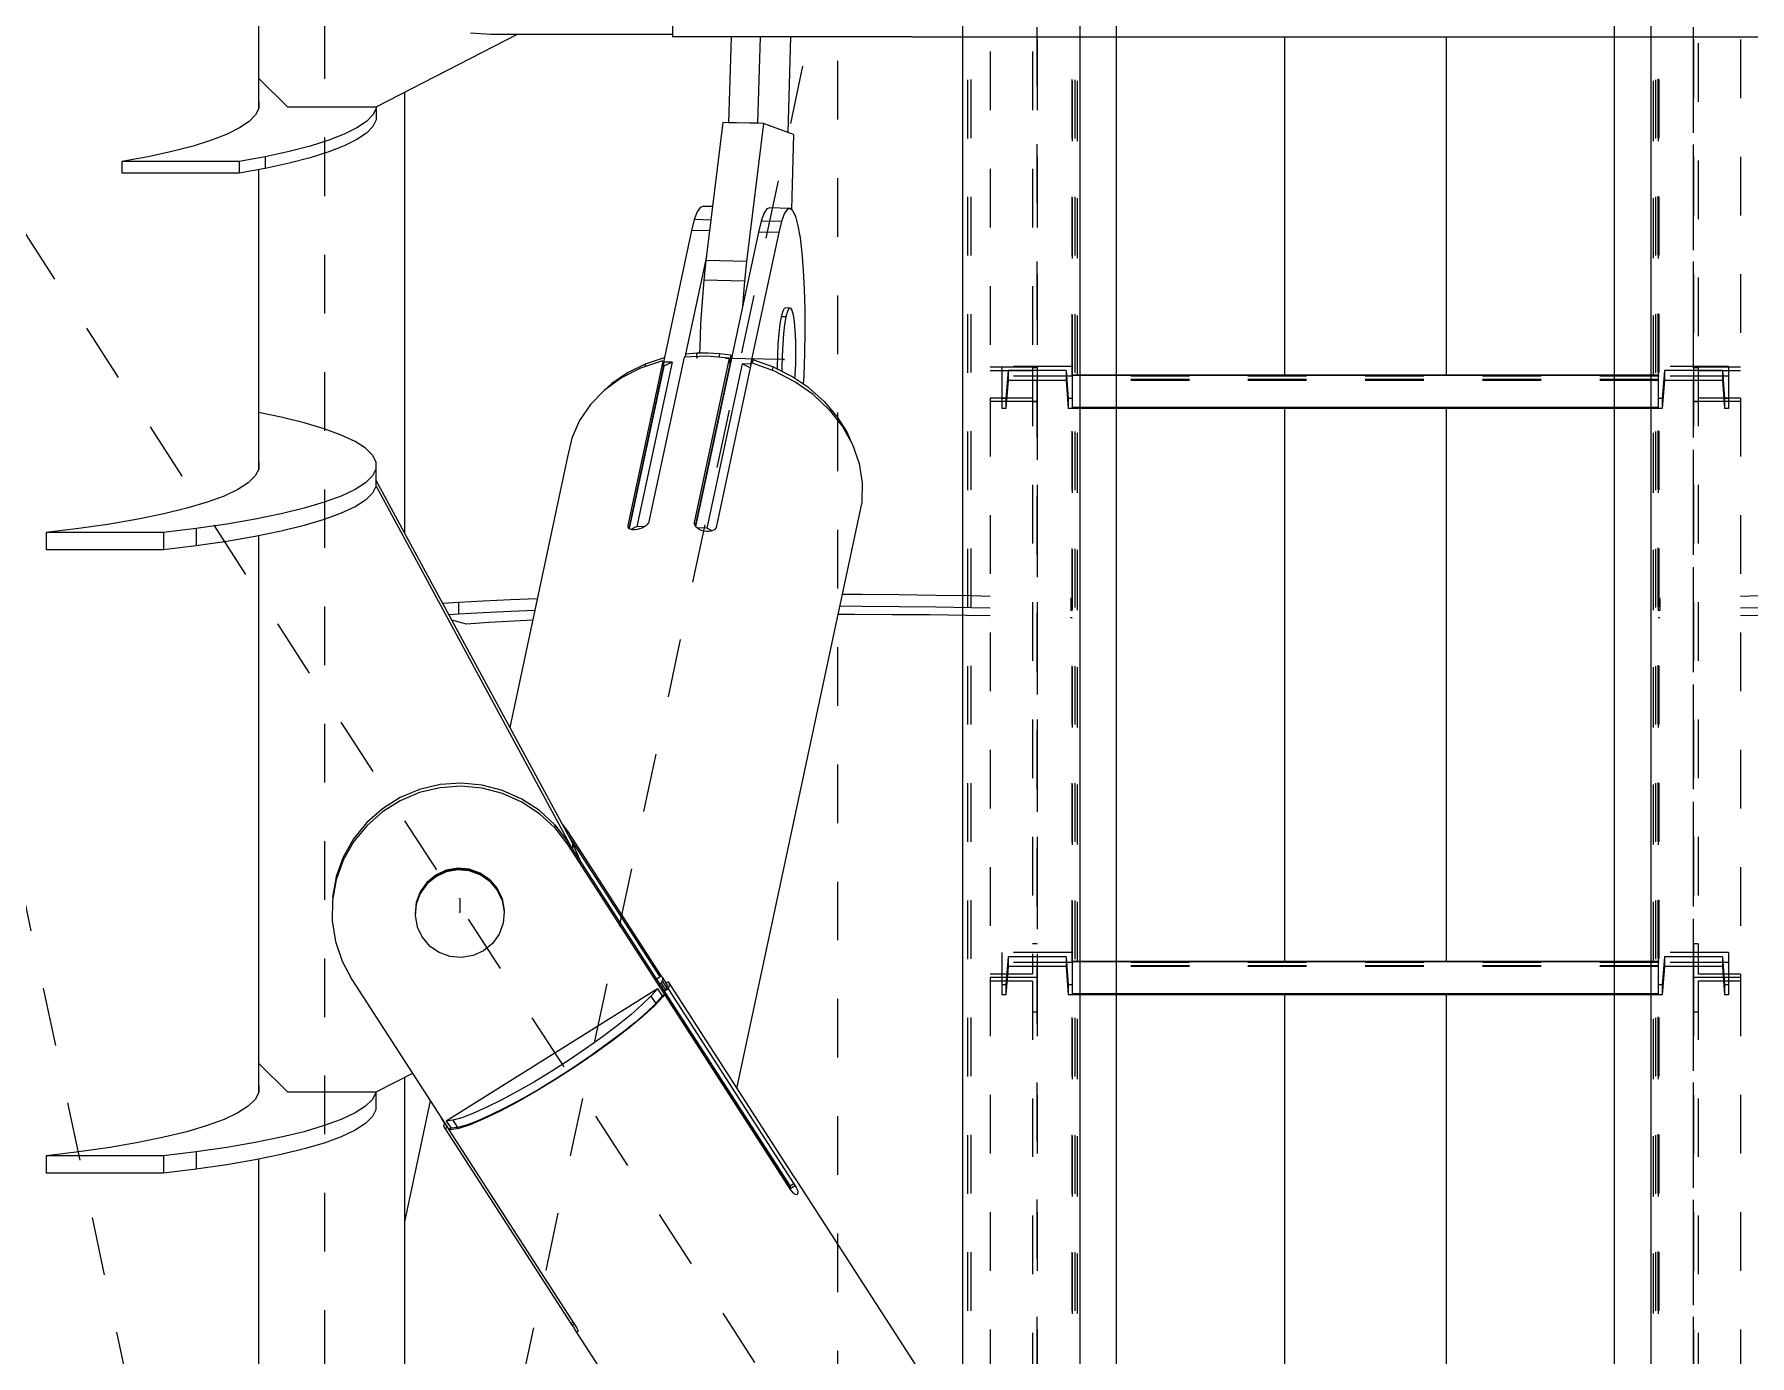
# Model space of a CAD drawing. Header units: millimetres. Extents: x 149919 to 150445, y 136651 to 136866.
# Drawn here: x 150260.593 to 150263.519, y 136698.698 to 136700.952 of the extents above; entities that cross this region are included whole.
import ezdxf

# ---------------------------------------------------------------- set-up
doc = ezdxf.new("R2010")
doc.units = ezdxf.units.MM
doc.header["$LTSCALE"] = 0.25
for name, pattern in [('CENTER', [50.8, 31.75, -6.35, 6.35, -6.35]), ('XKITLINE00', [0]), ('XKITLINE02', [4, 2, -2]), ('XKITLINE03', [6, 3, -1, 1, -1])]:
    doc.linetypes.add(name, pattern=pattern)

# ---------------------------------------------------------------- blocks, each defined once
blk = doc.blocks.new('çatıı')
at = {"color": 8, "linetype": 'CENTER'}
for p, q in [((12015, 4763.35), (12015, 6431.43)), ((11927.5, 4670.27), (11927.5, 5490.27)), ((11927.5, 4670.27), (11840, 5080.27)), ((12370, 4260.27), (11840, 5080.27)), ((11840, 4260.27), (12015, 5080.27)), ((12005.84, 5002.39), (11990.97, 5002.72)), ((11950.5, 4910.45), (11950.5, 4908.17))]:
    blk.add_line(p, q, dxfattribs=at)
at = {"color": 1, "linetype": 'XKITLINE03'}
for p, q in [((12049, 4289.12), (12049, 5553.53)), ((12160.98, 4289.11), (12160.98, 5553.53)), ((12054.98, 5549.66), (12055.01, 4280.28)), ((12154.98, 4280.28), (12154.98, 5549.66)), ((12049, 5096.97), (12049, 5001.09)), ((12160.98, 5001.09), (12160.98, 5096.97)), ((12055, 4999.55), (12055, 5001.25)), ((12055, 4999.73), (12154.98, 4999.73)), ((12154.98, 5001.25), (12154.98, 4999.55)), ((12049, 4995.28), (12049, 4896.99)), ((12160.98, 4896.99), (12160.98, 4995.28)), ((12055, 4899.56), (12055, 4901.26)), ((12055, 4899.74), (12154.98, 4899.74)), ((12154.98, 4901.26), (12154.98, 4899.56)), ((12049, 4896.99), (12049, 4801.11)), ((12160.98, 4801.11), (12160.98, 4896.99))]:
    blk.add_line(p, q, dxfattribs=at)
at = {"color": 116, "linetype": 'XKITLINE02', "true_color": 0x136734}
for p, q in [((12037.15, 5550.14), (12037.15, 4298.1)), ((12037.68, 5550.18), (12037.68, 4297.66)), ((12054.92, 5550.18), (12054.92, 4280.33)), ((12054.98, 5549.66), (12055.01, 4280.28)), ((12054.99, 5549.97), (12055.02, 4280.58)), ((12055.45, 5550.14), (12055.45, 4279.7)), ((12055.83, 5549.68), (12055.86, 4280.3)), ((12055.84, 5549.94), (12055.87, 4280.56)), ((12062.48, 5549.67), (12062.51, 4280.29)), ((12062.48, 5549.66), (12062.51, 4280.28)), ((12062.49, 5549.95), (12062.52, 4280.57)), ((12147.48, 5549.96), (12147.48, 4280.57)), ((12147.48, 5549.67), (12147.48, 4280.28)), ((12153.68, 5550.19), (12153.68, 4278.85)), ((12154.13, 5549.94), (12154.13, 4280.56)), ((12154.13, 5549.68), (12154.13, 4280.3)), ((12154.53, 5550.14), (12154.53, 4279.7)), ((12154.98, 5549.96), (12154.98, 4280.58)), ((12154.98, 5549.66), (12154.98, 4280.28)), ((12155.06, 5550.18), (12155.06, 4280.34)), ((12036.3, 5103.12), (12036.3, 5057.42)), ((12056.3, 5103.12), (12056.3, 5057.42)), ((12062.5, 5103.12), (12062.5, 5057.42)), ((12147.48, 5103.12), (12147.48, 5057.42)), ((12153.68, 5103.12), (12153.68, 5057.42)), ((12041, 5094.93), (12041, 5000.5)), ((12048.2, 5094.93), (12048.2, 4995.2)), ((12049, 5094.93), (12049, 4995.2)), ((12160.98, 5096.97), (12160.98, 4995.2)), ((12161.78, 5096.38), (12161.78, 4995.2)), ((12168.98, 5096.97), (12168.98, 5000.5)), ((12049, 5001.09), (12041, 5001.09)), ((12048.2, 5000.5), (12041, 5000.5)), ((12043, 5001.25), (12043, 4999.55)), ((12043, 5001.25), (12043, 4995.75)), ((12055, 5001.25), (12043, 5001.25)), ((12043, 4999.55), (12043, 4994.05)), ((12055, 4999.55), (12043, 4999.55)), ((12044.07, 5000.55), (12043.68, 4995.75)), ((12044.07, 4998.85), (12043.68, 4994.05)), ((12044.07, 5000.55), (12044.07, 4998.85)), ((12053.94, 5000.55), (12044.07, 5000.55)), ((12053.94, 4998.85), (12044.07, 4998.85)), ((12049, 5001.02), (12048.2, 5001.02)), ((12048.2, 5001.02), (12048.2, 4995.85)), ((12048.2, 5001.02), (12048.2, 4897.57)), ((12049, 5001.02), (12049, 4995.28)), ((12049, 5001.02), (12049, 4896.99)), ((12053.94, 5000.55), (12053.94, 4998.85)), ((12053.94, 5000.55), (12054.32, 4995.75)), ((12053.94, 4998.85), (12054.32, 4994.05)), ((12055, 5001.25), (12055, 4999.55)), ((12055, 5001.25), (12055, 4995.75)), ((12055, 4999.73), (12055, 4994.05)), ((12062.5, 4999.73), (12055, 4999.73)), ((12055, 4999.55), (12055, 4994.05)), ((12154.98, 4999.55), (12055, 4999.55)), ((12154.98, 4999.01), (12055, 4999.01)), ((12154.98, 4998.86), (12055, 4998.86)), ((12154.98, 4999.73), (12147.48, 4999.73)), ((12154.98, 5001.25), (12154.98, 4994.05)), ((12166.98, 5001.25), (12154.98, 5001.25)), ((12154.98, 4999.73), (12154.98, 4994.05)), ((12166.98, 4999.55), (12154.98, 4999.55)), ((12156.05, 5000.55), (12155.66, 4995.75)), ((12156.05, 4998.85), (12155.66, 4994.05)), ((12165.92, 5000.55), (12156.05, 5000.55)), ((12156.05, 5000.55), (12156.05, 4998.85)), ((12165.92, 4998.85), (12156.05, 4998.85)), ((12168.98, 5001.09), (12160.98, 5001.09)), ((12160.98, 5001.02), (12160.98, 4901.26)), ((12161.78, 5001.02), (12160.98, 5001.02)), ((12161.78, 5001.02), (12161.78, 4897.56)), ((12168.98, 5000.5), (12161.78, 5000.5)), ((12165.92, 5000.55), (12166.3, 4995.75)), ((12165.92, 5000.55), (12165.92, 4998.85)), ((12165.92, 4998.85), (12166.3, 4994.05)), ((12166.98, 5001.25), (12166.98, 4994.05)), ((12048.2, 4995.85), (12041, 4995.85)), ((12041, 4995.85), (12041, 4995.28)), ((12041, 4995.85), (12041, 4896.99)), ((12043, 4995.75), (12043, 4994.05)), ((12043.68, 4995.75), (12043, 4995.75)), ((12043.68, 4995.75), (12043.68, 4994.05)), ((12054.32, 4995.75), (12054.32, 4994.05)), ((12055, 4995.75), (12054.32, 4995.75)), ((12055, 4995.75), (12055, 4994.05)), ((12155.66, 4995.75), (12154.98, 4995.75)), ((12155.66, 4995.75), (12155.66, 4994.05)), ((12168.98, 4995.85), (12161.78, 4995.85)), ((12166.98, 4995.75), (12166.3, 4995.75)), ((12166.3, 4995.75), (12166.3, 4994.05)), ((12168.98, 4995.85), (12168.98, 4896.99)), ((12049, 4995.28), (12041, 4995.28)), ((12043.68, 4994.05), (12043, 4994.05)), ((12049, 4995.2), (12048.2, 4995.2)), ((12055, 4994.05), (12054.32, 4994.05)), ((12062.5, 4994.23), (12055, 4994.23)), ((12062.5, 4994.22), (12055, 4994.22)), ((12062.5, 4994.06), (12055, 4994.06)), ((12062.5, 4994.05), (12055, 4994.05)), ((12154.98, 4994.23), (12147.48, 4994.23)), ((12154.98, 4994.22), (12147.48, 4994.22)), ((12154.98, 4994.06), (12147.48, 4994.06)), ((12154.98, 4994.05), (12147.48, 4994.05)), ((12155.66, 4994.05), (12154.98, 4994.05)), ((12168.98, 4995.28), (12160.98, 4995.28)), ((12161.78, 4995.2), (12160.98, 4995.2)), ((12166.98, 4994.05), (12166.3, 4994.05)), ((12049, 4902.73), (12048.2, 4902.73)), ((12160.98, 4902.73), (12160.98, 4896.99)), ((12161.78, 4902.73), (12160.98, 4902.73)), ((12161.78, 4902.73), (12161.78, 4897.56)), ((12043, 4901.26), (12043, 4899.56)), ((12043, 4901.26), (12043, 4895.76)), ((12055, 4901.26), (12043, 4901.26)), ((12043, 4899.56), (12043, 4894.06)), ((12055, 4899.56), (12043, 4899.56)), ((12044.07, 4900.56), (12043.68, 4895.76)), ((12044.07, 4898.86), (12043.68, 4894.06)), ((12044.07, 4900.56), (12044.07, 4898.86)), ((12053.94, 4900.56), (12044.07, 4900.56)), ((12053.94, 4898.86), (12044.07, 4898.86)), ((12053.94, 4900.56), (12053.94, 4898.86)), ((12053.94, 4900.56), (12054.32, 4895.76)), ((12053.94, 4898.86), (12054.32, 4894.06)), ((12055, 4901.26), (12055, 4899.56)), ((12055, 4901.26), (12055, 4895.76)), ((12055, 4899.74), (12055, 4894.06)), ((12062.5, 4899.74), (12055, 4899.74)), ((12055, 4899.56), (12055, 4894.06)), ((12154.98, 4899.56), (12055, 4899.56)), ((12154.98, 4899.02), (12055, 4899.02)), ((12154.98, 4898.87), (12055, 4898.87)), ((12154.98, 4899.74), (12147.48, 4899.74)), ((12154.98, 4901.26), (12154.98, 4894.06)), ((12166.98, 4901.26), (12154.98, 4901.26)), ((12154.98, 4899.74), (12154.98, 4894.06)), ((12166.98, 4899.56), (12154.98, 4899.56)), ((12156.05, 4900.56), (12155.66, 4895.76)), ((12156.05, 4898.86), (12155.66, 4894.06)), ((12165.92, 4900.56), (12156.05, 4900.56)), ((12156.05, 4900.56), (12156.05, 4898.86)), ((12165.92, 4898.86), (12156.05, 4898.86)), ((12165.92, 4900.56), (12166.3, 4895.76)), ((12165.92, 4900.56), (12165.92, 4898.86)), ((12165.92, 4898.86), (12166.3, 4894.06)), ((12166.98, 4901.26), (12166.98, 4894.06)), ((12048.2, 4897.57), (12041, 4897.57)), ((12049, 4896.99), (12041, 4896.99)), ((12041, 4896.99), (12041, 4896.4)), ((12049, 4896.99), (12041, 4896.99)), ((12041, 4896.99), (12041, 4800.52)), ((12048.2, 4896.4), (12041, 4896.4)), ((12048.2, 4896.4), (12048.2, 4891.1)), ((12048.2, 4896.4), (12048.2, 4795.22)), ((12049, 4896.99), (12049, 4891.1)), ((12049, 4896.99), (12049, 4795.22)), ((12168.98, 4896.99), (12160.98, 4896.99)), ((12160.98, 4896.99), (12160.98, 4795.22)), ((12168.98, 4896.99), (12160.98, 4896.99)), ((12168.98, 4897.56), (12161.78, 4897.56)), ((12161.78, 4896.4), (12161.78, 4795.22)), ((12168.98, 4896.4), (12161.78, 4896.4)), ((12168.98, 4897.56), (12168.98, 4896.99)), ((12168.98, 4896.99), (12168.98, 4800.52)), ((12043, 4895.76), (12043, 4894.06)), ((12043.68, 4895.76), (12043, 4895.76)), ((12043.68, 4894.06), (12043, 4894.06)), ((12043.68, 4895.76), (12043.68, 4894.06)), ((12054.32, 4895.76), (12054.32, 4894.06)), ((12055, 4895.76), (12054.32, 4895.76)), ((12055, 4894.06), (12054.32, 4894.06)), ((12055, 4895.76), (12055, 4894.06)), ((12062.5, 4894.24), (12055, 4894.24)), ((12062.5, 4894.23), (12055, 4894.23)), ((12062.5, 4894.07), (12055, 4894.07)), ((12062.5, 4894.06), (12055, 4894.06)), ((12154.98, 4894.24), (12147.48, 4894.24)), ((12154.98, 4894.23), (12147.48, 4894.23)), ((12154.98, 4894.07), (12147.48, 4894.07)), ((12154.98, 4894.06), (12147.48, 4894.06)), ((12155.66, 4895.76), (12154.98, 4895.76)), ((12155.66, 4894.06), (12154.98, 4894.06)), ((12155.66, 4895.76), (12155.66, 4894.06)), ((12166.98, 4895.76), (12166.3, 4895.76)), ((12166.3, 4895.76), (12166.3, 4894.06)), ((12166.98, 4894.06), (12166.3, 4894.06)), ((12049, 4891.1), (12048.2, 4891.1)), ((12161.78, 4891.1), (12160.98, 4891.1))]:
    blk.add_line(p, q, dxfattribs=at)
at = {"color": 8, "linetype": 'XKITLINE00'}
for p, q in [((11916.2, 5105.69), (11916.2, 5050.39)), ((11986.8, 5065.56), (11986.8, 5057.48)), ((11960.32, 5057.83), (11936.2, 5045.47)), ((11955.8, 5057.83), (11952.35, 5058.09)), ((11986.8, 5057.83), (11955.8, 5057.83)), ((12026.8, 5057.48), (11986.8, 5057.48)), ((11996.79, 5057.48), (11996.38, 5042.81)), ((12001.75, 5057.48), (12001.33, 5042.7)), ((12006.94, 5057.48), (12006.48, 5041.13)), ((12027.11, 5057.48), (12026.8, 5057.48)), ((12027.39, 5057.46), (12027.11, 5057.48)), ((12027.63, 5057.45), (12027.39, 5057.46)), ((12027.8, 5057.42), (12027.63, 5057.45)), ((12182.19, 5057.42), (12027.8, 5057.42)), ((12091.2, 5057.42), (12091.2, 4999.73)), ((12118.8, 5057.42), (12118.8, 4999.73)), ((11916.2, 5050.39), (11916.2, 5045.18)), ((11921.2, 5045.47), (11916.2, 5050.39)), ((11916.23, 5045.25), (11915.68, 5044.12)), ((11916.2, 5046.45), (11916.23, 5046.38)), ((11916.23, 5046.38), (11916.23, 5045.25)), ((11936.2, 5045.47), (11921.2, 5045.47)), ((11936.23, 5045.25), (11935.68, 5044.12)), ((11936.23, 5045.48), (11936.23, 5043.28)), ((11941.09, 5047.97), (11941.09, 4972.87)), ((11914.59, 5043), (11912.96, 5041.91)), ((11915.68, 5044.12), (11914.59, 5043)), ((11934.59, 5043), (11932.96, 5041.91)), ((11935.68, 5044.12), (11934.59, 5043)), ((11936.23, 5043.28), (11935.68, 5042.15)), ((11995.38, 5042.83), (11992.51, 5019.29)), ((12002.32, 5042.67), (11995.38, 5042.83)), ((12001.33, 5042.7), (11996.38, 5042.81)), ((12002.32, 5042.67), (11999.45, 5019.14)), ((12007.47, 5040.77), (12002.32, 5042.67)), ((11908.16, 5039.8), (11905.01, 5038.81)), ((11910.81, 5040.84), (11908.16, 5039.8)), ((11912.96, 5041.91), (11910.81, 5040.84)), ((11928.16, 5039.8), (11925.01, 5038.81)), ((11930.81, 5040.84), (11928.16, 5039.8)), ((11932.96, 5041.91), (11930.81, 5040.84)), ((11932.96, 5039.94), (11930.81, 5038.87)), ((11934.59, 5041.03), (11932.96, 5039.94)), ((11935.68, 5042.15), (11934.59, 5041.03)), ((12007.47, 5040.77), (12007.11, 5027.98)), ((11897.34, 5036.99), (11892.88, 5036.17)), ((11901.4, 5037.87), (11897.34, 5036.99)), ((11905.01, 5038.81), (11901.4, 5037.87)), ((11917.34, 5036.99), (11912.88, 5036.17)), ((11921.4, 5037.87), (11917.34, 5036.99)), ((11917.34, 5036.99), (11917.34, 5035.02)), ((11925.01, 5038.81), (11921.4, 5037.87)), ((11925.01, 5036.84), (11921.4, 5035.9)), ((11928.16, 5037.83), (11925.01, 5036.84)), ((11930.81, 5038.87), (11928.16, 5037.83)), ((11892.88, 5036.17), (11892.88, 5034.2)), ((11912.88, 5036.17), (11892.88, 5036.17)), ((11912.88, 5034.2), (11892.88, 5034.2)), ((11912.88, 5036.17), (11912.88, 5034.2)), ((11917.34, 5035.02), (11912.88, 5034.2)), ((11916.2, 5034.81), (11916.2, 4983.69)), ((11921.4, 5035.9), (11917.34, 5035.02)), ((11991.5, 5028.35), (11991, 5027.59)), ((11991.99, 5028.52), (11991.5, 5028.35)), ((11993.63, 5028.49), (11991.99, 5028.52)), ((12002.9, 5028.1), (12002.4, 5027.34)), ((12003.39, 5028.27), (12002.9, 5028.1)), ((12006.86, 5028.19), (12003.39, 5028.27)), ((12006.37, 5028.02), (12005.87, 5027.26)), ((12006.86, 5028.19), (12006.37, 5028.02)), ((12007.34, 5027.77), (12006.86, 5028.19)), ((12007.34, 5027.77), (12007.78, 5026.78)), ((11990.52, 5026.27), (11990.05, 5024.41)), ((11991, 5027.59), (11990.52, 5026.27)), ((11993.35, 5026.21), (11990.52, 5026.27)), ((12001.92, 5026.01), (12001.45, 5024.15)), ((12002.4, 5027.34), (12001.92, 5026.01)), ((12005.39, 5025.94), (12001.92, 5026.01)), ((12005.39, 5025.94), (12004.92, 5024.08)), ((12005.87, 5027.26), (12005.39, 5025.94)), ((12007.78, 5026.78), (12008.2, 5025.22)), ((12008.2, 5025.22), (12008.56, 5023.15)), ((11990.05, 5024.41), (11985.26, 5001.98)), ((11993.12, 5024.34), (11990.05, 5024.41)), ((12001.45, 5024.15), (11990.73, 4973.94)), ((12004.92, 5024.08), (12000.13, 5001.65)), ((12004.92, 5024.08), (12001.45, 5024.15)), ((12008.56, 5023.15), (12008.86, 5020.61)), ((11992.59, 5019.97), (11989.04, 5003.34)), ((11992.51, 5019.29), (11992.15, 5015.95)), ((11999.45, 5019.14), (11992.51, 5019.29)), ((11999.45, 5019.14), (11999.09, 5015.8)), ((12008.86, 5020.61), (12009.1, 5017.67)), ((11992.15, 5015.95), (11991.85, 5012.33)), ((11999.09, 5015.8), (11992.15, 5015.95)), ((12009.1, 5017.67), (12009.27, 5014.4)), ((11999.09, 5015.8), (11998.79, 5012.17)), ((12009.27, 5014.4), (12009.37, 5010.87)), ((11991.85, 5012.33), (11991.61, 5008.49)), ((11998.79, 5012.17), (11998.74, 5011.47)), ((12005.61, 5010.64), (12005.36, 5009.72)), ((12005.87, 5011.14), (12005.61, 5010.64)), ((12006.13, 5011.21), (12005.87, 5011.14)), ((12006.92, 5011.19), (12006.13, 5011.21)), ((12006.4, 5010.62), (12006.15, 5009.7)), ((12006.66, 5011.13), (12006.4, 5010.62)), ((12006.92, 5011.19), (12006.66, 5011.13)), ((12006.92, 5011.19), (12007.16, 5010.82)), ((12007.16, 5010.82), (12007.38, 5010.02)), ((12009.37, 5010.87), (12009.39, 5007.18)), ((11991.61, 5008.49), (11991.45, 5004.52)), ((12005.14, 5008.43), (12004.95, 5006.84)), ((12005.36, 5009.72), (12005.14, 5008.43)), ((12006.15, 5009.7), (12005.36, 5009.72)), ((12005.93, 5008.41), (12005.74, 5006.82)), ((12006.15, 5009.7), (12005.93, 5008.41)), ((12007.38, 5010.02), (12007.56, 5008.84)), ((12007.56, 5008.84), (12007.7, 5007.34)), ((12007.7, 5007.34), (12007.78, 5005.58)), ((12009.39, 5007.18), (12009.33, 5003.42)), ((11991.45, 5004.52), (11991.43, 5003.5)), ((12004.8, 5005.02), (12004.71, 5003.08)), ((12004.95, 5006.84), (12004.8, 5005.02)), ((12005.6, 5005.01), (12005.51, 5003.06)), ((12005.74, 5006.82), (12005.6, 5005.01)), ((12007.78, 5005.58), (12007.8, 5003.67)), ((11982.15, 5001.62), (11979.14, 5000.15)), ((11985.15, 5002.16), (11979.17, 4974.12)), ((11985.31, 5001.27), (11979.4, 4973.57)), ((11986.72, 5001.95), (11980.74, 4973.91)), ((11984.91, 5002.12), (11981.34, 5000.93)), ((11982.15, 5001.62), (11982.06, 5001.17)), ((11985.41, 5002.68), (11982.15, 5001.62)), ((11988.77, 5002.8), (11982.79, 4974.77)), ((11985.15, 5002.16), (11984.91, 5002.12)), ((11985.15, 5002.16), (11985.22, 5001.14)), ((11985.27, 5001.92), (11985.19, 5001.57)), ((11985.19, 5001.57), (11985.23, 5000.92)), ((11986.72, 5001.95), (11985.26, 5001.98)), ((11985.26, 5001.98), (11985.31, 5001.27)), ((11986.72, 5001.95), (11985.31, 5001.27)), ((11992.62, 5002.97), (11988.77, 5002.8)), ((11989.05, 5003.34), (11988.94, 5002.81)), ((11990.96, 5003.49), (11989.05, 5003.34)), ((11996.5, 5002.63), (11990.52, 4974.59)), ((11996.57, 5001.64), (11990.68, 4974.02)), ((11990.96, 5003.49), (11990.84, 5002.89)), ((11992.9, 5003.51), (11990.96, 5003.49)), ((11996.5, 5002.63), (11992.62, 5002.97)), ((11998.67, 5001.68), (11992.69, 4973.64)), ((11994.84, 5003.41), (11992.9, 5003.51)), ((12000.22, 5001.82), (11994.24, 4973.79)), ((11994.84, 5003.41), (11994.71, 5002.79)), ((11996.78, 5003.17), (11994.84, 5003.41)), ((11996.5, 5002.63), (11996.57, 5001.64)), ((11996.78, 5003.17), (11996.54, 5002.05)), ((11996.54, 5002.05), (11996.59, 5001.37)), ((11996.78, 5003.17), (11996.83, 5002.49)), ((12000.13, 5001.65), (11998.67, 5001.68)), ((12000.05, 5001.01), (11998.67, 5001.68)), ((12000.13, 5001.65), (12000.15, 5001.47)), ((12000.47, 5001.77), (12000.22, 5001.82)), ((12000.5, 5002.35), (12000.38, 5001.79)), ((12004.2, 5000.43), (12000.47, 5001.77)), ((12003.93, 5001.14), (12000.5, 5002.35)), ((12004.71, 5003.08), (12004.68, 5001.1)), ((12005.51, 5003.06), (12005.47, 5001.08)), ((12007.77, 5001.69), (12007.68, 4999.74)), ((12007.8, 5003.67), (12007.77, 5001.69)), ((12009.33, 5003.42), (12009.19, 4999.68)), ((11978.09, 4999.29), (11975.22, 4997.21)), ((11979.14, 5000.15), (11976.46, 4998.31)), ((11981.34, 5000.93), (11978.09, 4999.29)), ((11985.22, 5001.14), (11979.35, 4973.62)), ((12003.93, 5001.14), (12003.81, 5000.57)), ((12007.14, 4999.53), (12003.93, 5001.14)), ((12007.69, 4998.63), (12004.2, 5000.43)), ((12004.68, 5001.1), (12004.68, 5000.76)), ((12005.47, 5001.08), (12005.48, 5000.36)), ((12010.08, 4997.56), (12007.14, 4999.53)), ((12007.68, 4999.74), (12007.63, 4999.2)), ((12010.83, 4996.42), (12007.69, 4998.63)), ((12009.19, 4999.68), (12009.11, 4998.21)), ((11975.22, 4997.21), (11972.82, 4994.76)), ((11976.46, 4998.31), (11975.55, 4997.45)), ((12012.67, 4995.27), (12010.08, 4997.56)), ((12013.56, 4993.85), (12010.83, 4996.42)), ((11920.04, 4992.59), (11916.2, 4993.37)), ((11923.97, 4991.62), (11920.04, 4992.59)), ((11972.82, 4994.76), (11970.95, 4991.99)), ((12012.67, 4995.27), (12014.85, 4992.72)), ((12013.56, 4993.85), (12015.82, 4990.99)), ((12014.85, 4992.72), (12016.59, 4989.95)), ((12091.2, 4994.05), (12091.2, 4899.74)), ((12118.8, 4994.05), (12118.8, 4899.74)), ((11927.4, 4990.6), (11923.97, 4991.62)), ((11930.3, 4989.53), (11927.4, 4990.6)), ((11970.95, 4991.99), (11969.63, 4988.98)), ((12015.82, 4990.99), (12017.53, 4987.91)), ((12016.59, 4989.95), (12017.25, 4988.42)), ((11932.65, 4988.42), (11930.3, 4989.53)), ((11934.43, 4987.27), (11932.65, 4988.42)), ((11935.62, 4986.11), (11934.43, 4987.27)), ((11969.63, 4988.98), (11968.92, 4985.79)), ((12017.53, 4987.91), (12018.66, 4984.68)), ((11916.22, 4983.74), (11915.62, 4982.56)), ((11916.2, 4984.98), (11916.22, 4984.92)), ((11916.22, 4984.92), (11916.22, 4983.74)), ((11935.62, 4986.11), (11936.22, 4984.92)), ((11936.22, 4983.74), (11935.62, 4982.56)), ((11936.22, 4984.92), (11936.22, 4983.74)), ((11936.22, 4983.74), (11936.22, 4980.78)), ((11968.92, 4985.79), (11959.07, 4939.63)), ((11968.92, 4985.79), (11968.92, 4985.63)), ((12018.66, 4984.68), (12019.19, 4981.39)), ((11914.43, 4981.39), (11912.65, 4980.25)), ((11915.62, 4982.56), (11914.43, 4981.39)), ((11934.43, 4981.39), (11932.65, 4980.25)), ((11935.62, 4982.56), (11934.43, 4981.39)), ((11936.22, 4980.78), (11935.62, 4979.6)), ((11936.22, 4981.86), (11969.73, 4919.93)), ((11936.23, 4980.8), (11969.63, 4919.07)), ((12019.19, 4981.39), (12019.1, 4978.11)), ((11907.4, 4978.06), (11903.97, 4977.04)), ((11910.3, 4979.13), (11907.4, 4978.06)), ((11912.65, 4980.25), (11910.3, 4979.13)), ((11927.4, 4978.06), (11923.97, 4977.04)), ((11930.3, 4979.13), (11927.4, 4978.06)), ((11932.65, 4980.25), (11930.3, 4979.13)), ((11934.43, 4978.44), (11932.65, 4977.29)), ((11935.62, 4979.6), (11934.43, 4978.44)), ((12019.1, 4978.11), (11997.75, 4878.1)), ((11895.63, 4975.17), (11890.79, 4974.35)), ((11900.04, 4976.07), (11895.63, 4975.17)), ((11903.97, 4977.04), (11900.04, 4976.07)), ((11915.63, 4975.17), (11910.79, 4974.35)), ((11920.04, 4976.07), (11915.63, 4975.17)), ((11923.97, 4977.04), (11920.04, 4976.07)), ((11927.4, 4975.11), (11923.97, 4974.09)), ((11930.3, 4976.18), (11927.4, 4975.11)), ((11932.65, 4977.29), (11930.3, 4976.18)), ((11885.55, 4973.6), (11879.95, 4972.93)), ((11879.95, 4972.93), (11879.95, 4969.98)), ((11899.95, 4972.93), (11879.95, 4972.93)), ((11890.79, 4974.35), (11885.55, 4973.6)), ((11905.55, 4973.6), (11899.95, 4972.93)), ((11899.95, 4972.93), (11899.95, 4969.98)), ((11910.79, 4974.35), (11905.55, 4973.6)), ((11905.55, 4973.6), (11905.55, 4970.64)), ((11915.63, 4972.22), (11910.79, 4971.39)), ((11920.04, 4973.12), (11915.63, 4972.22)), ((11916.2, 4972.34), (11916.2, 4882.4)), ((11923.97, 4974.09), (11920.04, 4973.12)), ((11979.17, 4974.12), (11979.19, 4973.85)), ((11979.17, 4974.12), (11979.17, 4973.9)), ((11979.17, 4973.9), (11979.25, 4973.7)), ((11979.43, 4973.55), (11979.25, 4973.7)), ((11979.68, 4973.43), (11979.43, 4973.55)), ((11979.99, 4973.37), (11979.68, 4973.43)), ((11980.74, 4973.91), (11979.72, 4973.42)), ((11980.36, 4973.36), (11979.99, 4973.37)), ((11980.76, 4973.41), (11980.36, 4973.36)), ((11981.99, 4973.88), (11980.74, 4973.91)), ((11981.17, 4973.51), (11980.76, 4973.41)), ((11981.56, 4973.66), (11981.17, 4973.51)), ((11981.93, 4973.84), (11981.56, 4973.66)), ((11982.26, 4974.06), (11981.93, 4973.84)), ((11982.51, 4974.29), (11982.26, 4974.06)), ((11982.66, 4974.49), (11982.51, 4974.29)), ((11982.69, 4974.53), (11982.66, 4974.49)), ((11982.79, 4974.77), (11982.69, 4974.53)), ((11990.52, 4974.59), (11990.52, 4974.36)), ((11990.52, 4974.59), (11990.54, 4974.33)), ((11990.52, 4974.36), (11990.54, 4974.31)), ((11990.54, 4974.31), (11990.61, 4974.11)), ((11990.61, 4974.11), (11990.79, 4973.87)), ((11991.05, 4973.64), (11990.79, 4973.87)), ((11992.69, 4973.64), (11991, 4973.68)), ((11991.37, 4973.44), (11991.05, 4973.64)), ((11991.75, 4973.27), (11991.37, 4973.44)), ((11992.16, 4973.16), (11991.75, 4973.27)), ((11992.58, 4973.09), (11992.16, 4973.16)), ((11992.99, 4973.08), (11992.58, 4973.09)), ((11993.6, 4973.2), (11992.69, 4973.64)), ((11993.36, 4973.13), (11992.99, 4973.08)), ((11993.69, 4973.23), (11993.36, 4973.13)), ((11993.96, 4973.38), (11993.69, 4973.23)), ((11994.14, 4973.57), (11993.96, 4973.38)), ((11994.24, 4973.79), (11994.14, 4973.57)), ((11899.95, 4969.98), (11879.95, 4969.98)), ((11905.55, 4970.64), (11899.95, 4969.98)), ((11910.79, 4971.39), (11905.55, 4970.64)), ((11950.27, 4960.96), (11947.62, 4960.79)), ((11954.52, 4961.2), (11950.27, 4960.96)), ((11950.27, 4960.96), (11950.27, 4958.97)), ((11959.17, 4961.41), (11954.52, 4961.2)), ((11963.79, 4961.59), (11959.17, 4961.41)), ((12019.08, 4960.31), (12015.3, 4960.32)), ((12019.08, 4962.31), (12015.73, 4962.32)), ((12025.45, 4962.26), (12019.08, 4962.31)), ((12025.45, 4960.26), (12019.08, 4960.31)), ((12031.72, 4962.18), (12025.45, 4962.26)), ((12037.82, 4962.08), (12031.72, 4962.18)), ((12041, 4962.01), (12037.82, 4962.08)), ((12054.77, 4961.63), (12054.72, 4961.63)), ((12054.77, 4961.63), (12054.77, 4959.63)), ((12055, 4961.57), (12054.77, 4961.63)), ((12155.22, 4961.63), (12154.98, 4961.56)), ((12155.27, 4961.63), (12155.22, 4961.63)), ((12155.22, 4961.63), (12155.22, 4959.63)), ((12172.17, 4962.08), (12168.98, 4962.01)), ((11950.27, 4958.97), (11948.67, 4958.86)), ((11951.65, 4957.3), (11949.14, 4957.98)), ((11954.52, 4959.2), (11950.27, 4958.97)), ((11955.47, 4957.55), (11951.65, 4957.3)), ((11959.17, 4959.41), (11954.52, 4959.2)), ((11959.73, 4957.78), (11955.47, 4957.55)), ((11963.36, 4959.58), (11959.17, 4959.41)), ((11963.01, 4957.93), (11959.73, 4957.78)), ((12017.84, 4958.92), (12015, 4958.92)), ((12024.29, 4958.89), (12017.84, 4958.92)), ((12030.66, 4958.84), (12024.29, 4958.89)), ((12031.72, 4960.18), (12025.45, 4960.26)), ((12036.93, 4958.76), (12030.66, 4958.84)), ((12037.82, 4960.08), (12031.72, 4960.18)), ((12041, 4958.7), (12036.93, 4958.76)), ((12041, 4960.01), (12037.82, 4960.08)), ((12054.77, 4959.63), (12054.72, 4959.63)), ((12055, 4958.37), (12054.72, 4958.38)), ((12055, 4959.57), (12054.77, 4959.63)), ((12155.22, 4959.63), (12154.98, 4959.57)), ((12155.27, 4958.38), (12154.98, 4958.37)), ((12155.27, 4959.63), (12155.22, 4959.63)), ((12172.17, 4960.08), (12168.98, 4960.01)), ((12173.07, 4958.76), (12168.98, 4958.7)), ((11943.67, 4929.08), (11940.35, 4927.7)), ((11943.67, 4928.55), (11940.35, 4927.17)), ((11947.17, 4929.91), (11943.67, 4929.08)), ((11947.17, 4929.38), (11943.67, 4928.55)), ((11950.76, 4930.16), (11947.17, 4929.91)), ((11950.76, 4929.63), (11947.17, 4929.38)), ((11954.34, 4929.82), (11950.76, 4930.16)), ((11954.34, 4929.3), (11950.76, 4929.63)), ((11957.82, 4928.91), (11954.34, 4929.82)), ((11957.82, 4928.39), (11954.34, 4929.3)), ((11961.1, 4927.45), (11957.82, 4928.91)), ((11961.1, 4926.92), (11957.82, 4928.39)), ((11937.31, 4925.79), (11934.64, 4923.42)), ((11937.31, 4925.27), (11934.64, 4922.9)), ((11940.35, 4927.7), (11937.31, 4925.79)), ((11940.35, 4927.17), (11937.31, 4925.27)), ((11964.09, 4925.48), (11961.1, 4927.45)), ((11964.09, 4924.95), (11961.1, 4926.92)), ((11966.71, 4923.04), (11964.09, 4925.48)), ((11934.64, 4923.42), (11932.39, 4920.65)), ((11934.64, 4922.9), (11932.39, 4920.13)), ((11966.71, 4922.52), (11964.09, 4924.95)), ((11966.71, 4923.04), (11966.71, 4922.52)), ((11966.71, 4923.04), (11968.89, 4920.22)), ((11966.71, 4922.52), (11968.89, 4919.69)), ((11968.02, 4923.1), (11968.89, 4921.97)), ((11932.39, 4920.65), (11930.64, 4917.56)), ((11932.39, 4920.13), (11930.64, 4917.03)), ((11968.89, 4921.97), (11984.87, 4897.25)), ((11968.89, 4921.97), (11968.89, 4921.5)), ((11968.89, 4920.22), (12006.9, 4861.41)), ((11968.89, 4920.22), (11968.89, 4919.69)), ((11968.89, 4919.69), (11985.42, 4894.11)), ((11969.05, 4921.2), (11984.63, 4897.1)), ((11969.73, 4919.93), (11971.11, 4916.81)), ((11969.73, 4919.93), (11969.73, 4918.91)), ((11930.64, 4917.56), (11929.43, 4914.22)), ((11930.64, 4917.03), (11929.43, 4913.69)), ((11971.11, 4916.81), (11971.13, 4916.75)), ((11971.11, 4916.81), (11971.11, 4916.78)), ((11929.43, 4914.22), (11928.79, 4910.73)), ((11929.43, 4913.69), (11928.79, 4910.2)), ((11946.42, 4914.48), (11944.89, 4913.23)), ((11946.42, 4914.34), (11944.89, 4913.09)), ((11946.42, 4914.34), (11944.89, 4913.09)), ((11946.42, 4914.2), (11944.89, 4912.95)), ((11948.21, 4915.31), (11946.42, 4914.48)), ((11948.21, 4915.17), (11946.42, 4914.34)), ((11948.21, 4915.17), (11946.42, 4914.34)), ((11948.21, 4915.03), (11946.42, 4914.2)), ((11946.42, 4914.48), (11946.42, 4914.34)), ((11946.42, 4914.34), (11946.42, 4914.2)), ((11950.17, 4915.65), (11948.21, 4915.31)), ((11950.17, 4915.51), (11948.21, 4915.17)), ((11950.17, 4915.51), (11948.21, 4915.17)), ((11950.17, 4915.37), (11948.21, 4915.03)), ((11952.14, 4915.48), (11950.17, 4915.65)), ((11952.14, 4915.34), (11950.17, 4915.51)), ((11952.14, 4915.34), (11950.17, 4915.51)), ((11952.14, 4915.2), (11950.17, 4915.37)), ((11954.01, 4914.81), (11952.14, 4915.48)), ((11954.01, 4914.67), (11952.14, 4915.34)), ((11954.01, 4914.67), (11952.14, 4915.34)), ((11954.01, 4914.53), (11952.14, 4915.2)), ((11955.63, 4913.69), (11954.01, 4914.81)), ((11955.63, 4913.55), (11954.01, 4914.67)), ((11955.63, 4913.55), (11954.01, 4914.67)), ((11955.63, 4913.41), (11954.01, 4914.53)), ((11955.63, 4913.69), (11956.91, 4912.19)), ((11955.63, 4913.55), (11956.91, 4912.05)), ((11955.63, 4913.55), (11956.91, 4912.05)), ((11943.76, 4911.63), (11943.08, 4909.8)), ((11943.76, 4911.49), (11943.08, 4909.66)), ((11943.76, 4911.49), (11943.08, 4909.66)), ((11943.76, 4911.35), (11943.08, 4909.52)), ((11944.89, 4913.23), (11943.76, 4911.63)), ((11944.89, 4913.09), (11943.76, 4911.49)), ((11944.89, 4913.09), (11943.76, 4911.49)), ((11944.89, 4912.95), (11943.76, 4911.35)), ((11955.63, 4913.41), (11956.91, 4911.91)), ((11956.91, 4912.19), (11956.91, 4912.05)), ((11956.91, 4912.19), (11957.74, 4910.42)), ((11956.91, 4912.05), (11957.74, 4910.28)), ((11956.91, 4912.05), (11957.74, 4910.28)), ((11956.91, 4912.05), (11956.91, 4911.91)), ((11956.91, 4911.91), (11957.74, 4910.14)), ((11928.79, 4910.2), (11928.75, 4906.66)), ((11943.08, 4909.8), (11942.9, 4907.85)), ((11943.08, 4909.66), (11942.9, 4907.71)), ((11943.08, 4909.66), (11942.9, 4907.71)), ((11943.08, 4909.52), (11942.9, 4907.57)), ((11957.74, 4910.42), (11958.09, 4908.49)), ((11957.74, 4910.28), (11958.09, 4908.35)), ((11957.74, 4910.28), (11958.09, 4908.35)), ((11957.74, 4910.14), (11958.09, 4908.21)), ((11958.09, 4908.21), (11957.91, 4906.27)), ((11958.09, 4908.49), (11958.09, 4908.35)), ((11958.09, 4908.35), (11958.09, 4908.21)), ((11928.75, 4906.66), (11929.3, 4903.15)), ((11942.9, 4907.57), (11943.25, 4905.65)), ((11943.25, 4905.65), (11944.08, 4903.87)), ((11957.91, 4906.27), (11957.23, 4904.43)), ((11929.3, 4903.15), (11930.43, 4899.79)), ((11944.08, 4903.87), (11945.36, 4902.38)), ((11946.98, 4901.26), (11945.36, 4902.38)), ((11956.1, 4902.83), (11954.58, 4901.58)), ((11957.23, 4904.43), (11956.1, 4902.83)), ((11930.43, 4899.79), (11932.1, 4896.65)), ((11948.85, 4900.59), (11946.98, 4901.26)), ((11950.82, 4900.42), (11948.85, 4900.59)), ((11952.78, 4900.75), (11950.82, 4900.42)), ((11954.58, 4901.58), (11952.78, 4900.75)), ((11932.1, 4896.65), (11948.64, 4871.07)), ((11984.86, 4897.25), (11984.06, 4896.75)), ((11984.86, 4896.05), (11984.62, 4895.9)), ((11984.86, 4897.25), (11985.03, 4897.05)), ((11985.03, 4896.46), (11984.86, 4896.05)), ((11984.86, 4896.05), (11985.67, 4894.81)), ((11985.03, 4897.05), (11985.83, 4895.81)), ((11985.03, 4897.05), (11985.08, 4896.79)), ((11985.08, 4896.79), (11985.03, 4896.46)), ((11985.03, 4896.46), (11985.83, 4895.21)), ((11986.06, 4896.25), (11985.69, 4896.02)), ((11986.06, 4896.25), (12007.53, 4863.02)), ((11986.06, 4896.25), (11986.31, 4895.81)), ((11984.24, 4895.1), (11948.21, 4872.53)), ((11983.13, 4893.83), (11981.6, 4892.34)), ((11984.24, 4895.1), (11983.13, 4893.83)), ((11983.13, 4893.83), (11983.94, 4892.59)), ((11985.15, 4893.71), (11983.73, 4892.19)), ((11985.05, 4893.86), (11983.94, 4892.59)), ((11984.24, 4895.1), (11985.05, 4893.86)), ((11985.42, 4894.11), (11985.04, 4893.87)), ((11985.42, 4894.09), (11985.05, 4893.86)), ((11985.42, 4894.09), (11985.15, 4893.71)), ((11986.06, 4895.05), (11985.42, 4894.66)), ((11985.67, 4894.81), (11985.42, 4894.66)), ((11985.42, 4894.32), (12006.9, 4861.1)), ((11985.42, 4894.32), (11985.42, 4894.11)), ((11985.42, 4894.09), (12006.89, 4860.87)), ((11985.83, 4895.21), (11985.67, 4894.81)), ((11985.83, 4895.81), (11985.89, 4895.54)), ((11985.89, 4895.54), (11985.83, 4895.21)), ((11986.31, 4895.81), (11986.06, 4895.05)), ((11986.06, 4895.05), (12007.53, 4861.83)), ((12091.2, 4894.06), (12091.2, 4799.75)), ((12118.8, 4894.06), (12118.8, 4799.75)), ((11979.68, 4890.66), (11977.42, 4888.83)), ((11981.8, 4890.41), (11979.42, 4888.42)), ((11981.6, 4892.34), (11979.68, 4890.66)), ((11982.4, 4891.09), (11980.48, 4889.41)), ((11983.73, 4892.19), (11981.8, 4890.41)), ((11983.94, 4892.59), (11982.4, 4891.09)), ((11977.42, 4888.83), (11974.88, 4886.91)), ((11978.22, 4887.59), (11975.68, 4885.67)), ((11979.42, 4888.42), (11976.67, 4886.3)), ((11980.48, 4889.41), (11978.22, 4887.59)), ((11972.12, 4884.94), (11969.21, 4882.97)), ((11974.88, 4886.91), (11972.12, 4884.94)), ((11975.68, 4885.67), (11972.92, 4883.7)), ((11976.67, 4886.3), (11973.62, 4884.09)), ((11916.2, 4882.4), (11916.2, 4877.36)), ((11921.2, 4877.48), (11916.2, 4882.4)), ((11969.21, 4882.97), (11966.23, 4881.06)), ((11970.38, 4881.88), (11967.03, 4879.72)), ((11970.01, 4881.73), (11967.03, 4879.81)), ((11972.92, 4883.7), (11970.01, 4881.73)), ((11973.62, 4884.09), (11970.38, 4881.88)), ((11916.2, 4878.65), (11916.22, 4878.6)), ((11916.22, 4878.6), (11916.22, 4877.41)), ((11942.46, 4880.63), (11936.2, 4877.48)), ((11941.09, 4879.94), (11941.09, 4739.66)), ((11963.24, 4879.24), (11960.33, 4877.56)), ((11966.23, 4881.06), (11963.24, 4879.24)), ((11967.03, 4879.72), (11963.68, 4877.69)), ((11967.03, 4879.81), (11964.05, 4877.99)), ((11915.62, 4876.23), (11914.43, 4875.06)), ((11916.22, 4877.41), (11915.62, 4876.23)), ((11936.2, 4877.48), (11921.2, 4877.48)), ((11935.62, 4876.23), (11934.43, 4875.06)), ((11936.22, 4877.41), (11935.62, 4876.23)), ((11936.22, 4877.49), (11936.22, 4874.46)), ((11945.48, 4875.95), (11941.09, 4855.34)), ((11957.57, 4876.07), (11955.03, 4874.81)), ((11960.44, 4875.83), (11957.39, 4874.22)), ((11960.33, 4877.56), (11957.57, 4876.07)), ((11961.14, 4876.32), (11958.38, 4874.83)), ((11963.68, 4877.69), (11960.44, 4875.83)), ((11964.05, 4877.99), (11961.14, 4876.32)), ((11910.3, 4872.81), (11907.4, 4871.74)), ((11912.65, 4873.92), (11910.3, 4872.81)), ((11914.43, 4875.06), (11912.65, 4873.92)), ((11930.3, 4872.81), (11927.4, 4871.74)), ((11932.65, 4873.92), (11930.3, 4872.81)), ((11934.43, 4875.06), (11932.65, 4873.92)), ((11935.62, 4873.28), (11934.43, 4872.11)), ((11936.22, 4874.46), (11935.62, 4873.28)), ((11947.41, 4872.97), (11947.42, 4872.9)), ((11947.42, 4872.9), (11948.23, 4871.65)), ((11947.42, 4872.9), (11947.56, 4872.74)), ((11949.32, 4872.65), (11948.21, 4872.53)), ((11948.21, 4872.53), (11949.02, 4871.29)), ((11950.85, 4873.08), (11949.32, 4872.65)), ((11949.32, 4872.65), (11950.12, 4871.4)), ((11952.77, 4873.8), (11950.85, 4873.08)), ((11953.58, 4872.56), (11951.66, 4871.83)), ((11954.64, 4872.9), (11952.26, 4871.9)), ((11955.03, 4874.81), (11952.77, 4873.8)), ((11955.84, 4873.56), (11953.58, 4872.56)), ((11957.39, 4874.22), (11954.64, 4872.9)), ((11958.38, 4874.83), (11955.84, 4873.56)), ((11900.04, 4869.75), (11895.63, 4868.85)), ((11903.97, 4870.71), (11900.04, 4869.75)), ((11907.4, 4871.74), (11903.97, 4870.71)), ((11920.04, 4869.75), (11915.63, 4868.85)), ((11923.97, 4870.71), (11920.04, 4869.75)), ((11927.4, 4871.74), (11923.97, 4870.71)), ((11930.3, 4869.85), (11927.4, 4868.78)), ((11932.65, 4870.97), (11930.3, 4869.85)), ((11934.43, 4872.11), (11932.65, 4870.97)), ((11947.91, 4872.14), (11947.75, 4871.65)), ((11947.75, 4871.65), (11948, 4871.21)), ((11948.39, 4871.45), (11948, 4871.21)), ((11948, 4871.21), (11969.48, 4837.99)), ((11948.23, 4871.65), (11948.36, 4871.5)), ((11949.01, 4871.3), (11948.64, 4871.07)), ((11949.02, 4871.29), (11948.64, 4871.05)), ((11948.64, 4871.05), (11970.11, 4837.83)), ((11948.92, 4871.01), (11948.64, 4871.05)), ((11948.74, 4871.13), (11948.74, 4871.12)), ((11950.34, 4871.27), (11948.92, 4871.01)), ((11950.12, 4871.4), (11949.02, 4871.29)), ((11951.66, 4871.83), (11950.12, 4871.4)), ((11952.26, 4871.9), (11950.34, 4871.27)), ((11885.55, 4867.27), (11879.95, 4866.61)), ((11890.79, 4868.02), (11885.55, 4867.27)), ((11895.63, 4868.85), (11890.79, 4868.02)), ((11905.55, 4867.27), (11899.95, 4866.61)), ((11910.79, 4868.02), (11905.55, 4867.27)), ((11905.55, 4867.27), (11905.55, 4864.32)), ((11915.63, 4868.85), (11910.79, 4868.02)), ((11920.04, 4866.8), (11915.63, 4865.9)), ((11923.97, 4867.76), (11920.04, 4866.8)), ((11927.4, 4868.78), (11923.97, 4867.76)), ((11879.95, 4866.61), (11879.95, 4863.65)), ((11899.95, 4866.61), (11879.95, 4866.61)), ((11899.95, 4866.61), (11899.95, 4863.65)), ((11905.55, 4864.32), (11899.95, 4863.65)), ((11910.79, 4865.07), (11905.55, 4864.32)), ((11915.63, 4865.9), (11910.79, 4865.07)), ((11916.2, 4866.01), (11916.2, 4296.07)), ((11899.95, 4863.65), (11879.95, 4863.65)), ((12006.9, 4861.1), (12006.8, 4861.01)), ((12006.84, 4861.05), (12006.89, 4860.97)), ((12007.73, 4861.5), (12006.89, 4860.97)), ((12006.89, 4860.97), (12007.07, 4860.64)), ((12006.89, 4860.87), (12007.11, 4860.57)), ((12007.53, 4861.83), (12006.9, 4861.43)), ((12006.9, 4861.41), (12006.9, 4861.1)), ((12007.53, 4863.02), (12007.51, 4863.01)), ((12007.53, 4863.02), (12007.73, 4862.71)), ((12007.53, 4861.83), (12007.73, 4861.5)), ((12007.73, 4862.71), (12007.71, 4862.69)), ((12007.73, 4862.71), (12007.92, 4862.43)), ((12007.73, 4861.5), (12007.92, 4861.17)), ((12007.92, 4862.43), (12008.07, 4862.19)), ((12007.92, 4861.17), (12008.07, 4860.86)), ((12008.07, 4862.19), (12008.14, 4862.09)), ((12008.07, 4860.86), (12008.14, 4860.7)), ((12008.14, 4862.09), (12239.82, 4503.64)), ((12008.14, 4862.09), (12008.17, 4862.01)), ((12007.11, 4860.57), (12007.34, 4860.31)), ((12007.56, 4860.12), (12007.34, 4860.31)), ((12007.76, 4859.99), (12007.56, 4860.12)), ((12007.93, 4859.95), (12007.76, 4859.99)), ((12008.07, 4860), (12007.93, 4859.95)), ((12008.15, 4860.12), (12008.07, 4860)), ((12008.14, 4860.7), (12008.17, 4860.57)), ((12008.19, 4860.31), (12008.15, 4860.12)), ((12008.17, 4860.57), (12008.19, 4860.31)), ((11969.86, 4838.23), (11969.48, 4837.99)), ((11969.48, 4837.99), (11969.69, 4837.67)), ((11970.07, 4837.9), (11969.69, 4837.67)), ((11969.69, 4837.67), (11969.89, 4837.35)), ((11970.11, 4837.83), (11970.31, 4837.51)), ((11970.31, 4837.51), (11970.47, 4837.22)), ((11969.89, 4837.35), (11970.08, 4837.06)), ((11970.08, 4837.06), (11970.17, 4836.91)), ((11970.17, 4836.91), (11970.25, 4836.82)), ((11970.17, 4836.91), (12201.85, 4478.46)), ((11970.43, 4836.66), (11970.25, 4836.82)), ((11970.56, 4836.57), (11970.43, 4836.66)), ((11970.47, 4837.22), (11970.59, 4836.96)), ((11970.65, 4836.56), (11970.56, 4836.57)), ((11970.59, 4836.96), (11970.67, 4836.76)), ((11970.68, 4836.62), (11970.65, 4836.56)), ((11970.67, 4836.76), (11970.68, 4836.62))]:
    blk.add_line(p, q, dxfattribs=at)
at = {"color": 7, "linetype": 'XKITLINE00'}
for p, q in [((12036.3, 5057.42), (12036.3, 4818.46)), ((12056.3, 5057.42), (12056.3, 4787.51)), ((12062.5, 5057.42), (12062.5, 4777.92)), ((12147.48, 5057.42), (12147.48, 4646.44)), ((12153.68, 5057.42), (12153.68, 4636.85)), ((12147.48, 4999.73), (12062.5, 4999.73)), ((12147.48, 4994.23), (12062.5, 4994.23)), ((12147.48, 4994.22), (12062.5, 4994.22)), ((12147.48, 4994.06), (12062.5, 4994.06)), ((12147.48, 4994.05), (12062.5, 4994.05)), ((12147.48, 4899.74), (12062.5, 4899.74)), ((12147.48, 4894.24), (12062.5, 4894.24)), ((12147.48, 4894.23), (12062.5, 4894.23)), ((12147.48, 4894.07), (12062.5, 4894.07)), ((12147.48, 4894.06), (12062.5, 4894.06))]:
    blk.add_line(p, q, dxfattribs=at)
at = {"color": 8, "linetype": 'XKITLINE00'}
for centre in [(11990.97, 5002.72), (12005.84, 5002.39), (11950.5, 4910.45), (11950.5, 4908.17)]:
    blk.add_circle(centre, 0.05, dxfattribs=at)
at = {"color": 1, "linetype": 'XKITLINE00'}
for centre in [(12055, 5001.25), (12154.98, 5001.25), (12049, 5001.09), (12055, 4999.73), (12055, 4999.55), (12154.98, 4999.73), (12154.98, 4999.55), (12160.98, 5001.09), (12049, 4995.28), (12160.98, 4995.28), (12055, 4901.26), (12055, 4899.74), (12055, 4899.56), (12154.98, 4901.26), (12154.98, 4899.74), (12154.98, 4899.56), (12049, 4896.99), (12049, 4896.99), (12160.98, 4896.99), (12160.98, 4896.99)]:
    blk.add_circle(centre, 0.05, dxfattribs=at)

msp = doc.modelspace()

# ---------------------------------------------------------------- block references
at = {"xscale": 0.009999943142843078, "yscale": 0.009999943142843078, "zscale": 0.009999943142843078}
msp.add_blockref('çatıı', (150141.8141, 136650.3731), dxfattribs=at)

doc.saveas('drawing.dxf')
